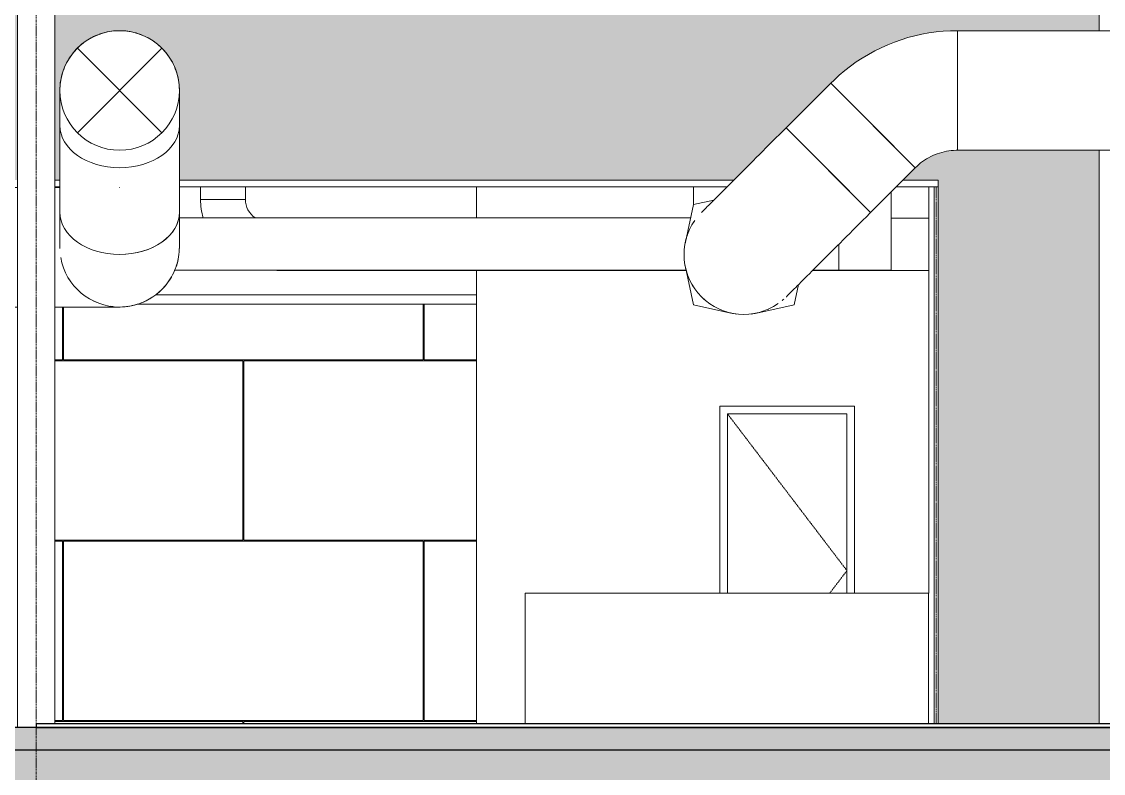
# Model space of a CAD drawing. Header units: inches. Extents: x 21408 to 98131, y -290 to 853.
# Drawn here: x 35554.6 to 35844.1, y -12.3 to 188.9 of the extents above; entities that cross this region are included whole.
import ezdxf

# ---------------------------------------------------------------- set-up
doc = ezdxf.new("R2010")
doc.units = ezdxf.units.IN
doc.header["$MEASUREMENT"] = 0
for name, pattern in [('Dash 1_16_', [0.125, 0.0625, -0.0625]), ('Grid Line 1_2_', [0.875, 0.5, -0.125, 0.125, -0.125]), ('Hidden 1_8_', [0.1875, 0.125, -0.0625])]:
    doc.linetypes.add(name, pattern=pattern)
for name, color, linetype, lineweight in [('A-DOOR', 31, 'Continuous', 9), ('A-DOOR-FRAM', 31, 'Continuous', 9), ('A-FLOR', 192, 'Continuous', 9), ('A-FLOR-LEVL', 51, 'Continuous', 9), ('A-FLOR-PATT', 8, 'Continuous', 25), ('A-WALL-PATT', 111, 'Continuous', 25), ('C-TOPO', 7, 'Continuous', 9), ('I-WALL', 2, 'Continuous', 9), ('M-HVAC-DUCT', 70, 'Continuous', 9), ('M-HVAC-DUCT-ANNO', 70, 'Continuous', 9), ('Q-CASE', 31, 'Continuous', 9), ('S-BEAM', 12, 'Continuous', 9), ('S-COLS', 52, 'Continuous', 9), ('S-GRID', 1, 'Continuous', 9)]:
    doc.layers.add(name, color=color, linetype=linetype, lineweight=lineweight)
pattern_1 = [(90, (-86458.87, -1108), (-193, -193), [48, -145]), (180, (-86458.87, -1108), (-2e-14, -193), [96.25, -96.75]), (270, (-86555.12, -1060), (-193, -193), [48, -145]), (180, (-86458.87, -1060), (-2e-14, -193), [96.25, -96.75]), (270, (-86555.37, -1060), (-193, -193), [48, -145]), (180, (-86555.37, -1060), (-2e-14, -193), [96.25, -96.75]), (90, (-86651.62, -1108), (-193, -193), [48, -145]), (180, (-86555.37, -1108), (-2e-14, -193), [96.25, -96.75]), (90, (-86506.87, -1059.75), (-193, -193), [48, -145]), (180, (-86458.62, -1059.75), (-2e-14, -193), [48.25, -144.75]), (180, (-86458.62, -1011.75), (-2e-14, -193), [48.25, -144.75]), (90, (-86603.37, -1059.75), (-193, -193), [48, -145]), (180, (-86507.12, -1059.75), (-2e-14, -193), [96.25, -96.75]), (270, (-86507.12, -1011.75), (-193, -193), [48, -145]), (180, (-86507.12, -1011.75), (-2e-14, -193), [96.25, -96.75]), (180, (-86603.62, -1059.75), (-2e-14, -193), [48, -145]), (270, (-86603.62, -1011.75), (-193, -193), [48, -145]), (180, (-86603.62, -1011.75), (-2e-14, -193), [48, -145]), (90, (-86458.87, -1011.5), (-193, -193), [48, -145]), (180, (-86458.87, -1011.5), (-2e-14, -193), [96.25, -96.75]), (270, (-86555.12, -963.5), (-193, -193), [48, -145]), (180, (-86458.87, -963.5), (-2e-14, -193), [96.25, -96.75]), (270, (-86555.37, -963.5), (-193, -193), [48, -145]), (180, (-86555.37, -963.5), (-2e-14, -193), [96.25, -96.75]), (270, (-86651.62, -963.5), (-193, -193), [48, -145]), (180, (-86555.37, -1011.5), (-2e-14, -193), [96.25, -96.75]), (90, (-86506.87, -963.25), (-193, -193), [48, -145]), (180, (-86458.62, -963.25), (-2e-14, -193), [48.25, -144.75]), (180, (-86458.62, -915.25), (-2e-14, -193), [48.25, -144.75]), (90, (-86603.37, -963.25), (-193, -193), [48, -145]), (180, (-86507.12, -963.25), (-2e-14, -193), [96.25, -96.75]), (270, (-86507.12, -915.25), (-193, -193), [48, -145]), (180, (-86507.12, -915.25), (-2e-14, -193), [96.25, -96.75]), (180, (-86603.62, -963.25), (-2e-14, -193), [48, -145]), (270, (-86603.62, -915.25), (-193, -193), [48, -145]), (180, (-86603.62, -915.25), (-2e-14, -193), [48, -145])]
pattern_2 = [(45, (-87573.42, 98.42), (-19.00703, 19.00703), []), (45, (-87573.42, 127.22), (-19.00703, 19.00703), [])]

# ---------------------------------------------------------------- blocks, each defined once
blk = doc.blocks.new('Struct_Xcel_Sports Complex_rvt-4-Building Section - East_West looking South')
at = {"layer": 'A-FLOR-PATT', "lineweight": 9}
h = blk.add_hatch(dxfattribs=at)
h.set_pattern_fill('FP_56', style=0, pattern_type=2)
h.set_pattern_definition([(50, (-87573.42, 98.42), (55.0854, -4.819842), [5.76, -63.36]), (355, (-87573.42, 98.42), (-10.65569, 57.76853), [4.608, -50.688]), (100.451, (-87568.83, 98.02), (44.429468, 52.94866), [4.895, -53.848]), (46.184, (-87573.42, 113.78), (81.96444, -12.71212), [8.64, -95.04]), (96.636, (-87566.59, 112.72), (71.7815, 74.81238), [7.343, -80.772]), (351.184, (-87573.42, 113.78), (71.78195, 74.81243), [6.912, -76.032]), (21, (-87565.74, 109.94), (45.84207, -30.92146), [5.76, -63.36]), (326, (-87565.74, 109.94), (18.687064, 55.691476), [4.608, -50.688]), (71.451, (-87561.92, 107.363), (64.52891, 24.77011), [4.895, -53.848]), (37.5, (-87573.42, 98.42), (0.9338946, 25.566816), [2.534, -47.539, 2.534, -48.922, -50.88]), (37.5, (-87573.42, 98.42), (0.9338946, 25.566816), [-101.53, 2.534, -48.346]), (7.5, (-87573.42, 98.42), (20.20404, 30.291303), [2.534, -26.803, 2.534, -46.387, -19.392]), (7.5, (-87573.42, 98.42), (20.20404, 30.291303), [-78.259, 2.534, -16.858]), (327.5, (-87590.546, 98.42), (40.9977845, -1.7324026), [2.534, -16.666, 2.534, -57.37, -79.488]), (327.5, (-87590.546, 98.42), (40.9977845, -1.7324026), [-79.104, 2.534, -76.954]), (317.5, (-87598.226, 98.42), (44.788883, 7.687839), [2.534, -22.426, 2.534, -37.248, -56.448]), (317.5, (-87598.226, 98.42), (44.788883, 7.687839), [-64.742, 2.534, -53.914])])
h.paths.add_polyline_path([(-26273.39, -6), (-22066.14, -6), (-22066.14, 0), (-26273.39, 0), (-26273.39, -1.7)], flags=0)
at = {"layer": 'A-FLOR', "color": 250, "lineweight": 25}
for p, q in [((-22066.14, 0), (-26273.39, 0)), ((-26273.39, -6), (-22066.14, -6))]:
    blk.add_line(p, q, dxfattribs=at)
blk = doc.blocks.new('Casework 1 - Casework 1-456223-Building Section - East_West looking South')
at = {"layer": 'Q-CASE'}
for p, q in [((-25850.02, 36), (-25742.02, 36)), ((-25850.02, 1), (-25850.02, 36)), ((-25742.02, 36), (-25742.02, 1))]:
    blk.add_line(p, q, dxfattribs=at)
blk = doc.blocks.new('Single-Flush - 32_ x 84_-489871-Building Section - East_West looking South')
at = {"layer": 'A-DOOR', "linetype": 'Dash 1_16_'}
for p in [(-25795.89, 84), (-25768.46, 36)]:
    blk.add_line(p, (-25763.89, 42), dxfattribs=at)
at = {"layer": 'A-DOOR-FRAM'}
for p, q in [((-25761.89, 86), (-25797.89, 86)), ((-25797.89, 86), (-25797.89, 36)), ((-25795.89, 36), (-25795.89, 84)), ((-25795.89, 84), (-25763.89, 84)), ((-25763.89, 84), (-25763.89, 36)), ((-25761.89, 36), (-25761.89, 86))]:
    blk.add_line(p, q, dxfattribs=at)
blk = doc.blocks.new('columns and girder2 - one-1334686-Building Section - East_West looking South')
at = {"layer": 'S-BEAM'}
h = blk.add_hatch(dxfattribs=at)
h.set_pattern_fill('FP_52', color=256, style=0, pattern_type=2)
h.set_pattern_definition(pattern_2)
h.paths.add_polyline_path([(-25692.02, 306.3), (-25690.77, 306.3), (-25690.77, 339.12), (-25692.02, 339.12), (-25692.02, 310.79)], flags=0)
at = {"layer": 'S-BEAM', "lineweight": 15}
for p, q in [((-25686.39, 340.62), (-25696.39, 340.62)), ((-25696.39, 340.62), (-25696.39, 339.12)), ((-25696.39, 339.12), (-25686.39, 339.12)), ((-25690.77, 339.12), (-25692.02, 339.12)), ((-25692.02, 339.12), (-25692.02, 306.3)), ((-25690.77, 306.3), (-25690.77, 339.12)), ((-25686.39, 339.12), (-25686.39, 340.62)), ((-25686.39, 306.3), (-25696.39, 306.3)), ((-25696.39, 306.3), (-25696.39, 304.78)), ((-25696.39, 304.78), (-25686.39, 304.78)), ((-25692.02, 306.3), (-25690.77, 306.3)), ((-25686.39, 304.78), (-25686.39, 306.3))]:
    blk.add_line(p, q, dxfattribs=at)
at = {"layer": 'S-BEAM'}
for p, q in [((-25696.39, 336.72), (-25696.39, 339.12)), ((-25686.39, 339.12), (-25686.39, 336.72)), ((-25697.39, 292.37), (-25697.39, 337.89)), ((-25685.39, 337.89), (-25685.39, 292.37)), ((-25696.39, 294.85), (-25696.39, 304.78)), ((-25686.39, 304.78), (-25686.39, 294.85)), ((-25696.39, 294.85), (-25686.39, 294.85)), ((-25697.39, 292.37), (-25685.39, 292.37)), ((-25696.39, 186.5), (-25696.39, 292.37)), ((-25686.39, 292.37), (-25686.39, 186.5)), ((-25696.39, 1), (-25696.39, 154.5)), ((-25686.39, 154.5), (-25686.39, 1))]:
    blk.add_line(p, q, dxfattribs=at)
blk = doc.blocks.new('columns and girder2 - one-V239-Building Section - East_West looking South')
at = {"layer": 'S-BEAM'}
h = blk.add_hatch(dxfattribs=at)
h.set_pattern_fill('FP_52', color=256, style=0, pattern_type=2)
h.set_pattern_definition(pattern_2)
h.paths.add_polyline_path([(-25985.89, 304.78), (-25975.89, 304.78), (-25975.89, 306.3), (-25985.89, 306.3)], flags=0)
h.paths.add_polyline_path([(-25977.87, 339.12), (-25975.89, 339.12), (-25975.89, 340.62), (-25985.89, 340.62), (-25985.89, 339.12)], flags=0)
h = blk.add_hatch(dxfattribs=at)
h.set_pattern_fill('FP_52', color=256, style=0, pattern_type=2)
h.set_pattern_definition(pattern_2)
h.paths.add_polyline_path([(-25981.52, 306.3), (-25980.27, 306.3), (-25980.27, 339.12), (-25981.52, 339.12), (-25981.52, 310.79)], flags=0)
at = {"layer": 'S-BEAM', "lineweight": 15}
for p, q in [((-25975.89, 340.62), (-25985.89, 340.62)), ((-25985.89, 340.62), (-25985.89, 339.12)), ((-25985.89, 339.12), (-25975.89, 339.12)), ((-25980.27, 339.12), (-25981.52, 339.12)), ((-25981.52, 339.12), (-25981.52, 306.3)), ((-25980.27, 306.3), (-25980.27, 339.12)), ((-25975.89, 339.12), (-25975.89, 340.62)), ((-25975.89, 306.3), (-25985.89, 306.3)), ((-25985.89, 306.3), (-25985.89, 304.78)), ((-25985.89, 304.78), (-25975.89, 304.78)), ((-25981.52, 306.3), (-25980.27, 306.3)), ((-25975.89, 304.78), (-25975.89, 306.3))]:
    blk.add_line(p, q, dxfattribs=at)
at = {"layer": 'S-BEAM'}
for p, q in [((-25985.89, 336.72), (-25985.89, 339.12)), ((-25975.89, 339.12), (-25975.89, 336.72)), ((-25986.89, 292.37), (-25986.89, 337.89)), ((-25974.89, 337.89), (-25974.89, 292.37)), ((-25985.89, 294.85), (-25985.89, 304.78)), ((-25975.89, 304.78), (-25975.89, 294.85)), ((-25985.89, 294.85), (-25975.89, 294.85)), ((-25986.89, 292.37), (-25974.89, 292.37)), ((-25985.89, 0), (-25985.89, 292.37)), ((-25975.89, 292.37), (-25975.89, 1))]:
    blk.add_line(p, q, dxfattribs=at)
blk = doc.blocks.new('Girt_C - 10_D-1401468-Building Section - East_West looking South')
at = {"layer": 'S-BEAM'}
for p, q in [((-25975.89, 144.69), (-25974.54, 144.69)), ((-25942.54, 144.69), (-25795.98, 144.69)), ((-25750.72, 144.69), (-25739.52, 144.69))]:
    blk.add_line(p, q, dxfattribs=at)
blk = doc.blocks.new('C-Channel-Column - C10X25-1231041-Building Section - East_West looking South')
at = {"layer": 'S-COLS', "linetype": 'Hidden 1_8_'}
blk.add_line((-25739.99, 144.69), (-25739.99, 1), dxfattribs=at)
blk = doc.blocks.new('Rectangular Elbow - Radius - 1 W-1435859-Building Section - East_West looking South')
at = {"layer": 'M-HVAC-DUCT'}
blk.add_line((-25804.98, 144.69), (-25804.98, 139.96), dxfattribs=at)
blk = doc.blocks.new('Round to Rectangular Transition - Angle - 45 Degree-1436385-Building Section - East_West looking South')
at = {"layer": 'M-HVAC-DUCT'}
for p, q in [((-25804.98, 139.96), (-25807.13, 129.89)), ((-25799.49, 141.17), (-25804.98, 139.96)), ((-25807.13, 123.21), (-25804.98, 113.15)), ((-25777.98, 113.15), (-25776.82, 118.58)), ((-25794.93, 110.93), (-25804.98, 113.15)), ((-25788.04, 110.93), (-25777.98, 113.15))]:
    blk.add_line(p, q, dxfattribs=at)
for start, end in [(166.2245, 170), (160, 163.1449), (190, 193.8605), (196.8551, 200), (250, 253.3105), (256.025, 260), (280, 283.975), (286.6895, 290)]:
    blk.add_arc((-25791.48, 126.55), 16, start, end, dxfattribs=at)
blk = doc.blocks.new('Rectangular Elbow - Radius - 1 W-1442116-Building Section - East_West looking South')
at = {"layer": 'M-HVAC-DUCT'}
blk.add_line((-25936.87, 141.32), (-25924.87, 141.32), dxfattribs=at)
for radius, end in [(18, 195.8327), (6, 235.3556)]:
    blk.add_arc((-25918.87, 141.32), radius, 180, end, dxfattribs=at)
blk = doc.blocks.new('Rectangular Elbow - Radius - 1 W-1442205-Building Section - East_West looking South')
at = {"layer": 'M-HVAC-DUCT'}
blk.add_line((-25772.99, 122.42), (-25766.08, 122.42), dxfattribs=at)
blk = doc.blocks.new('Rectangular Elbow - Radius - 1 W-V317-Building Section - East_West looking South')
at = {"layer": 'M-HVAC-DUCT'}
for p, q in [((-25752.08, 122.42), (-25752.08, 143.33)), ((-25766.08, 122.42), (-25766.08, 129.31)), ((-25766.08, 122.42), (-25752.08, 122.42)), ((-25752.08, 122.42), (-25766.08, 122.42))]:
    blk.add_line(p, q, dxfattribs=at)
blk = doc.blocks.new('Round Elbow - 1_0 D-1571915-Building Section - East_West looking South')
at = {"layer": 'M-HVAC-DUCT'}
for p, q in [((-25734.28, 186.5), (-25734.28, 170.5)), ((-25756.91, 161.13), (-25768.22, 172.44)), ((-25734.28, 170.5), (-25734.28, 154.5)), ((-25745.59, 149.81), (-25756.91, 161.13))]:
    blk.add_line(p, q, dxfattribs=at)
at = {"layer": 'M-HVAC-DUCT', "flags": 128}
for points in [[(-25734.28, 186.5), (-25736.2, 186.46), (-25738.12, 186.35), (-25740.03, 186.15), (-25741.93, 185.89), (-25743.82, 185.54), (-25745.69, 185.12), (-25747.55, 184.63), (-25749.38, 184.06), (-25751.19, 183.42), (-25752.97, 182.71), (-25754.73, 181.93), (-25756.45, 181.08), (-25758.13, 180.16), (-25759.78, 179.17), (-25761.38, 178.12), (-25762.95, 177), (-25764.46, 175.82), (-25765.93, 174.59), (-25767.35, 173.29), (-25768.22, 172.44)], [(-25745.59, 149.81), (-25745.13, 150.26), (-25744.65, 150.68), (-25744.16, 151.09), (-25743.65, 151.47), (-25743.12, 151.84), (-25742.58, 152.18), (-25742.03, 152.5), (-25741.46, 152.8), (-25740.88, 153.07), (-25740.3, 153.33), (-25739.7, 153.56), (-25739.09, 153.76), (-25738.48, 153.94), (-25737.86, 154.1), (-25737.23, 154.23), (-25736.6, 154.33), (-25735.96, 154.41), (-25735.33, 154.47), (-25734.69, 154.49), (-25734.28, 154.5)]]:
    blk.add_lwpolyline(points, dxfattribs=at)
blk = doc.blocks.new('Round Elbow - 1_0 D-1542880-Building Section - East_West looking South')
at = {"layer": 'M-HVAC-DUCT'}
for p, q in [((-26168.11, 144.55), (-26168.11, 128.55)), ((-26168.11, 128.55), (-26168.11, 112.55))]:
    blk.add_line(p, q, dxfattribs=at)
at = {"layer": 'M-HVAC-DUCT', "flags": 128}
for points in [[(-26168.11, 144.55), (-26169.39, 144.55), (-26170.67, 144.55), (-26171.94, 144.55), (-26173.21, 144.55), (-26174.47, 144.55), (-26175.72, 144.55), (-26176.95, 144.55), (-26178.18, 144.55), (-26179.38, 144.55), (-26180.57, 144.55), (-26181.74, 144.55), (-26182.89, 144.55), (-26184.01, 144.55), (-26185.11, 144.55), (-26186.18, 144.55), (-26187.22, 144.55), (-26188.23, 144.55), (-26189.21, 144.55), (-26190.15, 144.55), (-26191.06, 144.55), (-26191.94, 144.55), (-26192.77, 144.55), (-26193.57, 144.55), (-26194.32, 144.55), (-26195.04, 144.55), (-26195.71, 144.55), (-26196.33, 144.55), (-26196.91, 144.55), (-26197.45, 144.55), (-26197.93, 144.55), (-26198.37, 144.55), (-26198.77, 144.55), (-26199.11, 144.55), (-26199.4, 144.55), (-26199.64, 144.55), (-26199.84, 144.55), (-26199.98, 144.55), (-26200.07, 144.55), (-26200.11, 144.55), (-26200.11, 144.55)], [(-26200.11, 112.55), (-26200.08, 112.55), (-26200.01, 112.55), (-26199.88, 112.55), (-26199.7, 112.55), (-26199.47, 112.55), (-26199.19, 112.55), (-26198.86, 112.55), (-26198.48, 112.55), (-26198.06, 112.55), (-26197.58, 112.55), (-26197.06, 112.55), (-26196.49, 112.55), (-26195.88, 112.55), (-26195.22, 112.55), (-26194.52, 112.55), (-26193.78, 112.55), (-26192.99, 112.55), (-26192.17, 112.55), (-26191.3, 112.55), (-26190.4, 112.55), (-26189.47, 112.55), (-26188.5, 112.55), (-26187.5, 112.55), (-26186.46, 112.55), (-26185.4, 112.55), (-26184.31, 112.55), (-26183.19, 112.55), (-26182.05, 112.55), (-26180.89, 112.55), (-26179.7, 112.55), (-26178.5, 112.55), (-26177.28, 112.55), (-26176.05, 112.55), (-26174.8, 112.55), (-26173.55, 112.55), (-26172.28, 112.55), (-26171.01, 112.55), (-26169.73, 112.55), (-26168.45, 112.55), (-26168.11, 112.55)]]:
    blk.add_lwpolyline(points, dxfattribs=at)
at = {"layer": 'M-HVAC-DUCT'}
for start, end in [(100, 180), (180, 260), (265.0119, 266.219)]:
    blk.add_arc((-26200.11, 128.55), 16, start, end, dxfattribs=at)
blk = doc.blocks.new('Round Elbow - 1_0 D-V324-Building Section - East_West looking South')
at = {"layer": 'M-HVAC-DUCT'}
for p, q in [((-25990.54, 128.55), (-25990.54, 144.55)), ((-25990.54, 112.55), (-25990.54, 128.55)), ((-25942.54, 128.72), (-25942.54, 128.55))]:
    blk.add_line(p, q, dxfattribs=at)
at = {"layer": 'M-HVAC-DUCT', "flags": 128}
for points in [[(-25990.54, 144.55), (-25989.26, 144.55), (-25987.99, 144.55), (-25986.71, 144.55), (-25985.89, 144.55)], [(-25975.89, 144.55), (-25975.77, 144.55), (-25974.64, 144.55), (-25974.54, 144.55)], [(-25958.68, 144.55), (-25958.59, 144.55), (-25958.55, 144.55), (-25958.54, 144.55)], [(-25942.54, 128.55), (-25942.56, 127.91), (-25942.59, 127.27), (-25942.66, 126.64), (-25942.75, 126), (-25942.86, 125.37), (-25943, 124.75), (-25943.17, 124.13), (-25943.36, 123.52), (-25943.57, 122.92), (-25943.81, 122.32), (-25944.07, 121.74), (-25944.35, 121.16), (-25944.66, 120.6), (-25944.99, 120.05), (-25945.34, 119.52), (-25945.71, 119), (-25946.1, 118.49), (-25946.51, 118), (-25946.95, 117.53), (-25947.4, 117.07), (-25947.86, 116.64), (-25948.35, 116.22), (-25948.85, 115.82), (-25949.37, 115.44), (-25949.9, 115.09), (-25950.44, 114.75), (-25951, 114.44), (-25951.57, 114.15), (-25952.15, 113.88), (-25952.75, 113.64), (-25953.35, 113.42), (-25953.96, 113.22), (-25954.57, 113.05), (-25955.2, 112.91), (-25955.82, 112.78), (-25956.46, 112.69), (-25957.09, 112.62), (-25957.73, 112.57), (-25958.37, 112.55), (-25958.54, 112.55)], [(-25985.89, 112.55), (-25986.37, 112.55), (-25987.64, 112.55), (-25988.92, 112.55), (-25990.2, 112.55), (-25990.54, 112.55)], [(-25958.54, 112.55), (-25958.57, 112.55), (-25958.65, 112.55), (-25958.77, 112.55), (-25958.95, 112.55), (-25959.18, 112.55), (-25959.46, 112.55), (-25959.79, 112.55), (-25960.17, 112.55), (-25960.6, 112.55), (-25961.07, 112.55), (-25961.59, 112.55), (-25962.16, 112.55), (-25962.77, 112.55), (-25963.43, 112.55), (-25964.13, 112.55), (-25964.88, 112.55), (-25965.66, 112.55), (-25966.49, 112.55), (-25967.35, 112.55), (-25968.25, 112.55), (-25969.18, 112.55), (-25970.15, 112.55), (-25971.16, 112.55), (-25972.19, 112.55), (-25973.25, 112.55), (-25974.34, 112.55), (-25975.46, 112.55), (-25975.89, 112.55)]]:
    blk.add_lwpolyline(points, dxfattribs=at)
blk = doc.blocks.new('Round Elbow - 1_0 D-V322-Building Section - East_West looking South')
at = {"layer": 'M-HVAC-DUCT', "flags": 128}
for points in [[(-22840.14, 180.79), (-22839.92, 181.05), (-22839.49, 181.52), (-22839.04, 181.98), (-22838.57, 182.41), (-22838.08, 182.83), (-22837.58, 183.23), (-22837.07, 183.61), (-22836.54, 183.96), (-22835.99, 184.3), (-22835.43, 184.61), (-22834.86, 184.9), (-22834.28, 185.17), (-22833.69, 185.41), (-22833.4, 185.52)], [(-22833.33, 185.54), (-22833.09, 185.63), (-22832.48, 185.83), (-22831.86, 186), (-22831.24, 186.15), (-22830.61, 186.27), (-22829.98, 186.36), (-22829.34, 186.43), (-22828.7, 186.48), (-22828.06, 186.5), (-22827.89, 186.5)], [(-22827.89, 186.5), (-22827.25, 186.49), (-22826.61, 186.45), (-22825.97, 186.38), (-22825.34, 186.3), (-22825.1, 186.25)], [(-22825.08, 186.25), (-22824.71, 186.18), (-22824.09, 186.04), (-22823.47, 185.88), (-22822.86, 185.69), (-22822.45, 185.54)], [(-22822.39, 185.52), (-22822.25, 185.47), (-22821.66, 185.24), (-22821.08, 184.98), (-22820.5, 184.69), (-22819.94, 184.39), (-22819.39, 184.06), (-22818.86, 183.71), (-22818.34, 183.33), (-22817.83, 182.94), (-22817.63, 182.78)], [(-22817.58, 182.73), (-22817.34, 182.53), (-22816.87, 182.1), (-22816.41, 181.65), (-22815.98, 181.18), (-22815.56, 180.69), (-22815.16, 180.19), (-22814.78, 179.68), (-22814.43, 179.14), (-22814.09, 178.6), (-22813.78, 178.04), (-22813.49, 177.47), (-22813.22, 176.89), (-22812.98, 176.3), (-22812.87, 176.01)], [(-22842.91, 176), (-22842.86, 176.14), (-22842.63, 176.73), (-22842.37, 177.32), (-22842.08, 177.89), (-22841.78, 178.45), (-22841.45, 179), (-22841.1, 179.53), (-22840.72, 180.06), (-22840.33, 180.56), (-22840.17, 180.76)], [(-22843.64, 173.31), (-22843.57, 173.68), (-22843.43, 174.3), (-22843.27, 174.92), (-22843.08, 175.53), (-22842.92, 175.98)], [(-22812.85, 175.94), (-22812.76, 175.7), (-22812.56, 175.09), (-22812.39, 174.47), (-22812.24, 173.85), (-22812.12, 173.22), (-22812.03, 172.59), (-22811.96, 171.95), (-22811.91, 171.31), (-22811.89, 170.67), (-22811.89, 170.5)], [(-22843.89, 170.5), (-22843.88, 171.14), (-22843.84, 171.78), (-22843.78, 172.42), (-22843.69, 173.05), (-22843.65, 173.25)], [(-22843.89, 161.13), (-22843.89, 162.01), (-22843.89, 162.86), (-22843.89, 163.67), (-22843.89, 164.44), (-22843.89, 165.17), (-22843.89, 165.86), (-22843.89, 166.5), (-22843.89, 167.1), (-22843.89, 167.65), (-22843.89, 168.15), (-22843.89, 168.61), (-22843.89, 169.02), (-22843.89, 169.38), (-22843.89, 169.69), (-22843.89, 169.95), (-22843.89, 170.16), (-22843.89, 170.32), (-22843.89, 170.43), (-22843.89, 170.49), (-22843.89, 170.5)], [(-22811.89, 170.5), (-22811.89, 170.47), (-22811.89, 170.4), (-22811.89, 170.27), (-22811.89, 170.09), (-22811.89, 169.86), (-22811.89, 169.58), (-22811.89, 169.25), (-22811.89, 168.88), (-22811.89, 168.45), (-22811.89, 167.97), (-22811.89, 167.45), (-22811.89, 166.88), (-22811.89, 166.27), (-22811.89, 165.61), (-22811.89, 164.91), (-22811.89, 164.17), (-22811.89, 163.38), (-22811.89, 162.56), (-22811.89, 161.69), (-22811.89, 161.13)]]:
    blk.add_lwpolyline(points, dxfattribs=at)
at = {"layer": 'M-HVAC-DUCT'}
for start_param, end_param in [(3.141593, 4.712389), (4.712389, 6.283185)]:
    blk.add_ellipse((-22827.89, 161.13), major_axis=(16, 0), ratio=0.707107, start_param=start_param, end_param=end_param, dxfattribs=at)
blk = doc.blocks.new('Round Elbow - 1_0 D-V323-Building Section - East_West looking South')
at = {"layer": 'M-HVAC-DUCT', "flags": 128}
for points in [[(-22843.89, 135.75), (-22843.89, 134.87), (-22843.89, 134.02), (-22843.89, 133.21), (-22843.89, 132.44), (-22843.89, 131.71), (-22843.89, 131.02), (-22843.89, 130.38), (-22843.89, 129.78), (-22843.89, 129.23), (-22843.89, 128.73), (-22843.89, 128.27), (-22843.89, 127.86), (-22843.89, 127.5), (-22843.89, 127.19), (-22843.89, 126.93), (-22843.89, 126.72), (-22843.89, 126.56), (-22843.89, 126.45), (-22843.89, 126.39), (-22843.89, 126.38)], [(-22811.89, 126.38), (-22811.89, 126.41), (-22811.89, 126.48), (-22811.89, 126.61), (-22811.89, 126.79), (-22811.89, 127.02), (-22811.89, 127.3), (-22811.89, 127.63), (-22811.89, 128), (-22811.89, 128.43), (-22811.89, 128.91), (-22811.89, 129.43), (-22811.89, 130), (-22811.89, 130.61), (-22811.89, 131.27), (-22811.89, 131.97), (-22811.89, 132.71), (-22811.89, 133.5), (-22811.89, 134.32), (-22811.89, 135.18), (-22811.89, 135.75)]]:
    blk.add_lwpolyline(points, dxfattribs=at)
at = {"layer": 'M-HVAC-DUCT'}
for start, end in [(180, 181.199), (358.682, 0), (190, 270), (340, 350), (270, 330)]:
    blk.add_arc((-22827.89, 126.38), 16, start, end, dxfattribs=at)
for start_param, end_param in [(0, 1.570796), (1.570796, 3.141593)]:
    blk.add_ellipse((-22827.89, 135.75), major_axis=(-16, 0), ratio=0.707107, start_param=start_param, end_param=end_param, dxfattribs=at)

msp = doc.modelspace()

# ---------------------------------------------------------------- hatches: boundary and pattern name
at = {"layer": 'A-WALL-PATT', "lineweight": 9}
h = msp.add_hatch(dxfattribs=at)
h.set_pattern_fill('FP_44', color=256, style=0, pattern_type=2)
h.set_pattern_definition(pattern_1)
h.paths.add_polyline_path([(35264.72, 176), (35267.96, 176), (35267.96, 192.8), (35267.39, 192.31), (35267.32, 192.4), (35267.85, 192.94), (35264.72, 192.94), (35264.72, 183.84)], flags=0)
h.paths.add_polyline_path([(35275.96, 176), (35553.46, 176), (35553.46, 194.5), (35275.96, 194.5), (35275.96, 183.84)], flags=0)
h.paths.add_polyline_path([(35563.46, 176), (35565.79, 176), (35566.95, 178.5), (35568.55, 180.78), (35570.52, 182.76), (35572.81, 184.36), (35575.34, 185.54), (35578.03, 186.26), (35580.81, 186.5), (35583.59, 186.26), (35586.28, 185.54), (35588.81, 184.36), (35591.09, 182.76), (35593.07, 180.78), (35594.67, 178.5), (35595.84, 176), (35775.15, 176), (35779.16, 178.86), (35783.18, 181.18), (35786.7, 182.85), (35791.14, 184.43), (35796.43, 185.68), (35800.37, 186.27), (35805.07, 186.5), (35842.96, 186.5), (35842.96, 194.5), (35563.46, 194.5), (35563.46, 176.51)], flags=0)
h.paths.add_polyline_path([(38739.96, 176), (38739.96, 194.5), (38458.46, 194.5), (38458.46, 186.5), (38633.36, 186.5), (38633.36, 176), (38696.44, 176), (38697.61, 178.5), (38699.21, 180.78), (38701.18, 182.76), (38703.46, 184.36), (38705.99, 185.54), (38708.68, 186.26), (38711.46, 186.5), (38714.24, 186.26), (38716.93, 185.54), (38719.83, 184.1), (38721.75, 182.76), (38723.72, 180.78), (38725.32, 178.5), (38726.5, 176), (38737.38, 176)], flags=0)
h.paths.add_polyline_path([(38448.46, 186.5), (38448.46, 194.5), (38168.96, 194.5), (38168.96, 186.5), (38439.09, 186.5)], flags=0)
h.paths.add_polyline_path([(37992.75, 186.5), (38045.67, 186.5), (38053.05, 194.5), (37985.37, 194.5), (37991.66, 187.68)], flags=0)
h.paths.add_polyline_path([(37991.37, 186.5), (37991.4, 186.5), (37984.02, 194.5), (37879.46, 194.5), (37879.46, 186.5), (37990.01, 186.5)], flags=0)
h.paths.add_polyline_path([(38048.53, 186.5), (38158.96, 186.5), (38158.96, 194.5), (38054.41, 194.5), (38047.07, 186.5), (38048.06, 186.5)], flags=0)
h.paths.add_polyline_path([(37842.51, 186.5), (37869.46, 186.5), (37869.46, 194.5), (37589.96, 194.5), (37589.96, 186.5), (37807.42, 186.5)], flags=0)
h.paths.add_polyline_path([(37561.77, 186.5), (37579.96, 186.5), (37579.96, 194.5), (37300.46, 194.5), (37300.46, 186.5), (37526.68, 186.5)], flags=0)
h.paths.add_polyline_path([(37281.03, 186.5), (37290.46, 186.5), (37290.46, 194.5), (37010.96, 194.5), (37010.96, 186.5), (37245.94, 186.5)], flags=0)
h.paths.add_polyline_path([(35852.96, 186.5), (35902.85, 186.5), (35900.3, 194.5), (35852.96, 194.5), (35852.96, 193.61)], flags=0)
h.paths.add_polyline_path([(37000.29, 186.5), (37000.96, 186.5), (37000.96, 194.5), (36896.41, 194.5), (36889.07, 186.5), (36965.19, 186.5)], flags=0)
h.paths.add_polyline_path([(35906.12, 186.5), (35913.87, 186.5), (35913.87, 194.5), (35903.57, 194.5), (35903.86, 193.61)], flags=0)
h.paths.add_polyline_path([(35920.49, 186.5), (35928.23, 186.5), (35930.79, 194.5), (35920.49, 194.5), (35920.49, 188.73)], flags=0)
h.paths.add_polyline_path([(35931.51, 186.5), (36132.46, 186.5), (36132.46, 194.5), (35934.06, 194.5), (35933.77, 193.61)], flags=0)
h.paths.add_polyline_path([(36142.46, 186.5), (36421.96, 186.5), (36421.96, 194.5), (36142.46, 194.5), (36142.46, 193.61)], flags=0)
h.paths.add_polyline_path([(36887.51, 186.5), (36887.67, 186.5), (36895.05, 194.5), (36827.37, 194.5), (36834.77, 186.5), (36887.18, 186.5)], flags=0)
h.paths.add_polyline_path([(36431.96, 186.5), (36568.42, 186.5), (36565.87, 194.5), (36431.96, 194.5), (36431.96, 193.61)], flags=0)
h.paths.add_polyline_path([(36571.69, 186.5), (36579.43, 186.5), (36579.43, 194.5), (36569.14, 194.5), (36569.42, 193.61)], flags=0)
h.paths.add_polyline_path([(36586.06, 186.5), (36593.8, 186.5), (36596.35, 194.5), (36586.06, 194.5), (36586.06, 188.73)], flags=0)
h.paths.add_polyline_path([(36597.07, 186.5), (36711.46, 186.5), (36711.46, 194.5), (36599.62, 194.5), (36599.34, 193.61)], flags=0)
h.paths.add_polyline_path([(36721.46, 186.5), (36833.4, 186.5), (36826.02, 194.5), (36721.46, 194.5), (36721.46, 193.61)], flags=0)
h.paths.add_polyline_path([(35267.85, 193), (35267.85, 194.5), (35264.72, 194.5), (35264.72, 193.05), (35267.78, 193.05)], flags=0)
h = msp.add_hatch(dxfattribs=at)
h.set_pattern_fill('FP_44', color=256, style=0, pattern_type=2)
h.set_pattern_definition(pattern_1)
h.paths.add_polyline_path([(36873.9, 1), (36909.34, 1), (36909.34, 98.25), (36914.71, 98.27), (36862.88, 154.5), (36859.54, 154.5), (36721.46, 4.69), (36721.46, 1), (36873.3, 1)], flags=0)
h.paths.add_polyline_path([(36421.96, 1), (36421.96, 154.5), (36142.46, 154.5), (36142.46, 1), (36378.59, 1), (36378.59, 98.25), (36420.59, 98.25), (36420.59, 1)], flags=0)
h.paths.add_polyline_path([(36057.09, 1), (36132.46, 1), (36132.46, 154.5), (35953.18, 154.5), (35953.18, 114), (35922.65, 113.93), (35922.14, 113.35), (35922.09, 113.28), (35921.25, 107.11), (35921.12, 104.39), (35921.1, 101.31), (35913.18, 101.31), (35913.21, 105.72), (35912.95, 109.05), (35912.11, 113.43), (35911.94, 113.58), (35911.62, 114), (35881.18, 114), (35881.18, 154.5), (35852.96, 154.5), (35852.96, 1), (35976.59, 1), (35976.59, 98.25), (36057.09, 98.25), (36057.09, 37.37)], flags=0)
h.paths.add_polyline_path([(35834.72, 1), (35842.96, 1), (35842.96, 154.5), (35805.07, 154.5), (35802.13, 154.2), (35799.66, 153.52), (35797.52, 152.58), (35795.53, 151.33), (35793.08, 149.13), (35790.44, 146.5), (35799.84, 146.5), (35799.84, 1), (35801.64, 1)], flags=0)
h.paths.add_polyline_path([(36711.46, 1), (36711.46, 154.5), (36618.75, 154.5), (36618.75, 114), (36588.22, 113.93), (36587.73, 113.11), (36587.58, 112.5), (36586.91, 108.24), (36586.69, 104.39), (36586.67, 101.31), (36578.75, 101.31), (36578.78, 105.72), (36578.52, 109.05), (36577.69, 113.3), (36577.17, 114), (36546.75, 114.02), (36546.75, 154.5), (36431.96, 154.5), (36431.96, 1), (36619.84, 1), (36619.84, 98.25), (36696.46, 98.25), (36696.46, 1)], flags=0)
h.paths.add_polyline_path([(36721.46, 6.16), (36858.18, 154.5), (36721.46, 154.5), (36721.46, 6.18)], flags=0)
h.paths.add_polyline_path([(37956.56, 98.25), (37964.34, 98.25), (38016.18, 154.5), (37879.46, 154.5), (37879.46, 98.25), (37947.79, 98.25)], flags=0)
h.paths.add_polyline_path([(37589.96, 98.25), (37869.46, 98.25), (37869.46, 154.5), (37589.96, 154.5), (37589.96, 115.49)], flags=0)
h.paths.add_polyline_path([(37974.11, 98.25), (38072.71, 98.27), (38020.88, 154.5), (38017.54, 154.5), (37965.7, 98.25), (37973.01, 98.25)], flags=0)
h.paths.add_polyline_path([(37579.96, 98.25), (37579.96, 154.5), (37300.46, 154.5), (37300.46, 98.25), (37561.77, 98.25)], flags=0)
h.paths.add_polyline_path([(38719.83, 98.25), (38739.96, 98.25), (38739.96, 176), (38726.5, 175.97), (38727.22, 173.28), (38727.35, 172.26), (38727.46, 169.2), (38727.38, 125.21), (38727.22, 123.6), (38726.48, 120.86), (38725.32, 118.38), (38723.72, 116.1), (38721.63, 114.04), (38719.46, 112.52), (38716.48, 111.22), (38714.03, 110.6), (38711.06, 110.41), (38708.28, 110.73), (38705.99, 111.34), (38703.46, 112.52), (38701.18, 114.12), (38699.21, 116.1), (38697.61, 118.38), (38696.32, 121.32), (38695.64, 124.07), (38695.54, 125.25), (38695.46, 128.18), (38695.46, 170.5), (38695.71, 173.28), (38696.41, 176), (38633.36, 175.97), (38633.36, 154.5), (38458.46, 154.5), (38458.46, 98.25), (38702.29, 98.25)], flags=0)
h.paths.add_polyline_path([(36916.08, 98.25), (37000.96, 98.25), (37000.96, 154.5), (36864.24, 154.5), (36916.06, 98.27)], flags=0)
h.paths.add_polyline_path([(38123.26, 98.25), (38158.96, 98.25), (38158.96, 154.5), (38022.24, 154.5), (38074.08, 98.25), (38088.16, 98.25)], flags=0)
h.paths.add_polyline_path([(37010.96, 98.25), (37290.46, 98.25), (37290.46, 154.5), (37010.96, 154.5), (37010.96, 102.54)], flags=0)
h.paths.add_polyline_path([(38448.46, 98.25), (38448.46, 154.5), (38168.96, 154.5), (38168.96, 98.25), (38404, 98.25)], flags=0)
h.paths.add_polyline_path([(38666.59, 116.82), (38626.59, 116.82), (38626.59, 134.82), (38666.59, 134.82)], flags=0)
h.paths.add_polyline_path([(38747.96, 146.25), (38747.96, 146.25), (38747.96, 149.67)], flags=0)
h.paths.add_polyline_path([(35517.62, 146.5), (35553.46, 146.5), (35553.46, 176), (35275.96, 176), (35275.96, 146.5), (35508.85, 146.5)], flags=0)
h.paths.add_polyline_path([(35563.46, 146.5), (35564.81, 146.5), (35564.81, 170.5), (35565.05, 173.28), (35565.76, 176), (35563.46, 175.97), (35563.46, 149.67)], flags=0)
h.paths.add_polyline_path([(35596.81, 146.5), (35745.19, 146.5), (35772.04, 173.27), (35775.15, 176), (35595.84, 175.97), (35596.58, 173.19), (35596.7, 172.26), (35596.81, 169.7), (35596.81, 149.67)], flags=0)
h.paths.add_polyline_path([(35264.72, 146.5), (35265.85, 146.5), (35265.85, 148.14), (35265.32, 148.59), (35265.39, 148.67), (35265.96, 148.14), (35265.96, 146.5), (35267.85, 146.5), (35267.79, 148.06), (35267.32, 148.46), (35267.39, 148.54), (35267.96, 148.06), (35267.96, 176), (35264.72, 176), (35264.72, 148.14)], flags=0)
h = msp.add_hatch(dxfattribs=at)
h.set_pattern_fill('FP_53', color=256, style=0, pattern_type=2)
h.set_pattern_definition([(90, (-87423.87, 146.5), (-193, -193), [48, -145]), (180, (-87423.87, 146.5), (-2e-14, -193), [96.25, -96.75]), (270, (-87520.12, 194.5), (-193, -193), [48, -145]), (180, (-87423.87, 194.5), (-2e-14, -193), [96.25, -96.75]), (270, (-87520.37, 194.5), (-193, -193), [48, -145]), (180, (-87520.37, 194.5), (-2e-14, -193), [96.25, -96.75]), (90, (-87616.62, 146.5), (-193, -193), [48, -145]), (180, (-87520.37, 146.5), (-2e-14, -193), [96.25, -96.75]), (90, (-87471.87, 194.75), (-193, -193), [48, -145]), (180, (-87423.62, 194.75), (-2e-14, -193), [48.25, -144.75]), (180, (-87423.62, 242.75), (-2e-14, -193), [48.25, -144.75]), (90, (-87568.37, 194.75), (-193, -193), [48, -145]), (180, (-87472.12, 194.75), (-2e-14, -193), [96.25, -96.75]), (270, (-87472.12, 242.75), (-193, -193), [48, -145]), (180, (-87472.12, 242.75), (-2e-14, -193), [96.25, -96.75]), (180, (-87568.62, 194.75), (-2e-14, -193), [48, -145]), (270, (-87568.62, 242.75), (-193, -193), [48, -145]), (180, (-87568.62, 242.75), (-2e-14, -193), [48, -145]), (90, (-87423.87, 243), (-193, -193), [48, -145]), (180, (-87423.87, 243), (-2e-14, -193), [96.25, -96.75]), (270, (-87520.12, 291), (-193, -193), [48, -145]), (180, (-87423.87, 291), (-2e-14, -193), [96.25, -96.75]), (270, (-87520.37, 291), (-193, -193), [48, -145]), (180, (-87520.37, 291), (-2e-14, -193), [96.25, -96.75]), (270, (-87616.62, 291), (-193, -193), [48, -145]), (180, (-87520.37, 243), (-2e-14, -193), [96.25, -96.75]), (90, (-87471.87, 291.25), (-193, -193), [48, -145]), (180, (-87423.62, 291.25), (-2e-14, -193), [48.25, -144.75]), (180, (-87423.62, 339.25), (-2e-14, -193), [48.25, -144.75]), (90, (-87568.37, 291.25), (-193, -193), [48, -145]), (180, (-87472.12, 291.25), (-2e-14, -193), [96.25, -96.75]), (270, (-87472.12, 339.25), (-193, -193), [48, -145]), (180, (-87472.12, 339.25), (-2e-14, -193), [96.25, -96.75]), (180, (-87568.62, 291.25), (-2e-14, -193), [48, -145]), (270, (-87568.62, 339.25), (-193, -193), [48, -145]), (180, (-87568.62, 339.25), (-2e-14, -193), [48, -145])])
h.paths.add_polyline_path([(35596.58, 1), (35676.34, 1), (35676.34, 113.32), (35585.55, 113.32), (35583.48, 112.78), (35580.81, 112.55), (35563.46, 112.48), (35563.46, 1)], flags=0)
at = {"layer": 'C-TOPO'}
h = msp.add_hatch(dxfattribs=at)
h.set_pattern_fill('FP_43', color=256, style=0, pattern_type=2)
h.set_pattern_definition([(0, (-87573.42, 98.42), (48, 48), [48, -48]), (0, (-87573.42, 116.42), (48, 48), [48, -48]), (0, (-87573.42, 134.42), (48, 48), [48, -48]), (90, (-87567.42, 140.42), (-48, 48), [48, -48]), (90, (-87549.42, 140.42), (-48, 48), [48, -48]), (90, (-87531.42, 140.42), (-48, 48), [48, -48])])
h.paths.add_polyline_path([(39526.97, -79.82), (39556.12, -79.82), (39556.12, 0), (39483.21, 0), (39483.21, -36), (39486.21, -36), (39486.21, -48), (39468.21, -48), (39468.21, -36), (39473.21, -36), (39473.21, -6), (35265.96, -6), (35265.96, -36), (35270.96, -36), (35270.96, -48), (35252.96, -48), (35252.96, -36), (35255.96, -36), (35255.96, 0), (35175.46, 0), (35175.46, -79.82), (39510.63, -79.82)], flags=0)

# ---------------------------------------------------------------- linework, layer by layer
at = {"layer": 'A-FLOR', "lineweight": 25}
for p, q in [((36935.96, 1), (35558.46, 1)), ((35558.46, 1), (35558.46, 0)), ((35558.46, 0), (36935.96, 0))]:
    msp.add_line(p, q, dxfattribs=at)
at = {"layer": 'A-FLOR-LEVL', "linetype": 'Grid Line 1_2_'}
msp.add_line((34982.03, 0), (39860.71, 0), dxfattribs=at)
at = {"layer": 'I-WALL'}
for p, q in [((35563.46, 146.5), (35564.81, 146.5)), ((35596.81, 146.5), (35745.19, 146.5)), ((35790.44, 146.5), (35799.84, 146.5)), ((35799.84, 146.5), (35799.84, 1)), ((35676.34, 144.69), (35676.34, 136.42)), ((35797.34, 36), (35797.34, 144.69)), ((35676.34, 122.32), (35676.34, 1))]:
    msp.add_line(p, q, dxfattribs=at)
at = {"layer": 'M-HVAC-DUCT'}
for p, q in [((35902.85, 186.5), (35805.07, 186.5)), ((35805.07, 154.5), (35805.07, 186.5)), ((35771.13, 172.44), (35759.18, 160.49)), ((35771.13, 172.44), (35793.76, 149.81)), ((35564.81, 161.13), (35564.81, 137.92)), ((35596.81, 137.92), (35596.81, 161.13)), ((35781.81, 137.87), (35759.18, 160.49)), ((35805.07, 154.5), (35881.18, 154.5)), ((35781.81, 137.87), (35793.76, 149.81)), ((35602.49, 141.32), (35602.49, 144.69)), ((35614.49, 144.69), (35614.49, 141.32)), ((35614.49, 141.32), (35602.49, 141.32)), ((35596.81, 136.42), (35733.62, 136.42)), ((35797.34, 136.32), (35787.28, 136.32)), ((35732.4, 122.42), (35595.54, 122.42)), ((35622.9, 122.32), (35622.9, 122.42)), ((35732.42, 122.32), (35622.9, 122.32)), ((35797.34, 122.32), (35766.27, 122.32)), ((35676.34, 115.82), (35590.42, 115.82)), ((35676.34, 113.32), (35585.55, 113.32))]:
    msp.add_line(p, q, dxfattribs=at)
for centre, major_axis, start_param, end_param in [((35580.81, 161.13), (-16, 0), 0, 1.570796), ((35580.81, 161.13), (16, 0), 4.712389, 6.283185), ((35580.81, 137.92), (16, 0), 3.141593, 4.712389), ((35580.81, 137.92), (16, 0), 4.712389, 6.283185)]:
    msp.add_ellipse(centre, major_axis=major_axis, ratio=0.707107, start_param=start_param, end_param=end_param, dxfattribs=at)
at = {"layer": 'M-HVAC-DUCT-ANNO'}
for p, q in [((35569.5, 181.81), (35592.12, 159.19)), ((35592.12, 181.81), (35569.5, 159.19)), ((35787.28, 122.42), (35773.28, 122.42))]:
    msp.add_line(p, q, dxfattribs=at)
for centre, start, end in [((35580.81, 170.5), 0, 180), ((35580.81, 170.5), 180, 360), ((35747.87, 126.55), 146.7061, 148.8892), ((35747.87, 126.55), 162.3364, 164.1394), ((35580.81, 128.55), 180, 180.4465), ((35580.81, 128.55), 359.5277, 360), ((35580.81, 128.55), 194.658, 197.5847), ((35580.81, 128.55), 342.3338, 345.4874), ((35747.87, 126.55), 178.4628, 180), ((35747.87, 126.55), 180, 181.5372), ((35747.87, 126.55), 195.8606, 197.6636), ((35580.81, 128.55), 211.7709, 214.413), ((35580.81, 128.55), 325.587, 328.2291), ((35580.81, 128.55), 228.0776, 229.0909), ((35580.81, 128.55), 310.9091, 311.9224), ((35747.87, 126.55), 211.1108, 213.5392), ((35580.81, 128.55), 243.8409, 246.8994), ((35580.81, 128.55), 293.1006, 296.0338), ((35747.87, 126.55), 227.7521, 230.7619), ((35747.87, 126.55), 309.8807, 311.9378), ((35580.81, 128.55), 261.1577, 263.611), ((35580.81, 128.55), 276.6886, 278.8423), ((35747.87, 126.55), 245.4545, 246.0529), ((35747.87, 126.55), 260.1055, 262.9113), ((35747.87, 126.55), 277.0887, 279.8945), ((35747.87, 126.55), 294.1376, 294.5455)]:
    msp.add_arc(centre, 16, start, end, dxfattribs=at)
at = {"layer": 'S-COLS'}
for p, q in [((35798.84, 144.69), (35798.84, 1)), ((35799.84, 144.69), (35798.84, 144.69))]:
    msp.add_line(p, q, dxfattribs=at)
at = {"layer": 'S-GRID', "linetype": 'Grid Line 1_2_'}
msp.add_line((35558.46, -273.16), (35558.46, 671.89), dxfattribs=at)
msp.add_line((35558.46, -273.16), (35558.46, 671.89), dxfattribs=at)

# ---------------------------------------------------------------- block references
at = {"color": 170, "lineweight": 5}
msp.add_blockref('Struct_Xcel_Sports Complex_rvt-4-Building Section - East_West looking South', (61539.35, 0), dxfattribs=at)
at = {"layer": 'A-DOOR'}
msp.add_blockref('Single-Flush - 32_ x 84_-489871-Building Section - East_West looking South', (61539.35, 0), dxfattribs=at)
at = {"layer": 'M-HVAC-DUCT'}
for name, p in [('Round Elbow - 1_0 D-V322-Building Section - East_West looking South', (58408.7, 0)), ('Round Elbow - 1_0 D-1571915-Building Section - East_West looking South', (61539.35, 0)), ('Round Elbow - 1_0 D-V324-Building Section - East_West looking South', (61539.35, 0)), ('Rectangular Elbow - Radius - 1 W-1435859-Building Section - East_West looking South', (61539.35, 0)), ('Rectangular Elbow - Radius - 1 W-V317-Building Section - East_West looking South', (61539.35, 0)), ('Rectangular Elbow - Radius - 1 W-1442116-Building Section - East_West looking South', (61539.35, 0)), ('Round to Rectangular Transition - Angle - 45 Degree-1436385-Building Section - East_West looking South', (61539.35, 0)), ('Round Elbow - 1_0 D-V323-Building Section - East_West looking South', (58408.7, 2.17)), ('Rectangular Elbow - Radius - 1 W-1442205-Building Section - East_West looking South', (61539.35, 0))]:
    msp.add_blockref(name, p, dxfattribs=at)
at = {"layer": 'M-HVAC-DUCT', "rotation": 45.00000000000939}
msp.add_blockref('Round Elbow - 1_0 D-1542880-Building Section - East_West looking South', (54365.04, 18561.93), dxfattribs=at)
at = {"layer": 'Q-CASE'}
msp.add_blockref('Casework 1 - Casework 1-456223-Building Section - East_West looking South', (61539.35, 0), dxfattribs=at)
at = {"layer": 'S-BEAM'}
for name in ['columns and girder2 - one-V239-Building Section - East_West looking South', 'columns and girder2 - one-1334686-Building Section - East_West looking South', 'Girt_C - 10_D-1401468-Building Section - East_West looking South']:
    msp.add_blockref(name, (61539.35, 0), dxfattribs=at)
at = {"layer": 'S-COLS', "linetype": 'Hidden 1_8_'}
msp.add_blockref('C-Channel-Column - C10X25-1231041-Building Section - East_West looking South', (61539.35, 0), dxfattribs=at)

doc.saveas('drawing.dxf')
